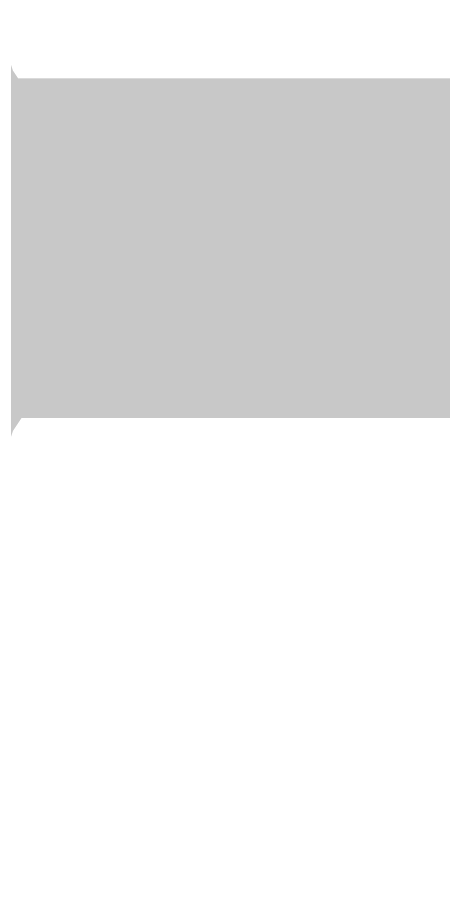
# Model space of a CAD drawing. Header units: inches. Extents: x 0 to 841, y 0 to 594.
# Drawn here: x 83.352 to 84.291, y 558.587 to 560.506 of the extents above; entities that cross this region are included whole.
import ezdxf

# ---------------------------------------------------------------- set-up
doc = ezdxf.new("R2010")
doc.units = ezdxf.units.IN
doc.layers.add('Sheet', color=255, linetype='Continuous')

msp = doc.modelspace()

# ---------------------------------------------------------------- linework, layer by layer
at = {"layer": 'Sheet'}
for points in [[(83.195, 560.3562, 0.2997, 0.2997, 0), (83.2062, 560.3225, 0.2997, 0.2997, 0), (83.2286, 560.2888, 0.2997, 0.2997, 0), (83.2399, 560.2551, 0.2997, 0.2997, 0), (83.2511, 560.2214, 0.2997, 0.2997, 0), (83.2623, 560.1877, 0.2997, 0.2997, 0), (83.2736, 560.154, 0.2997, 0.2997, 0), (83.2736, 560.1091, 0.2997, 0.2997, 0), (83.2848, 560.0754, 0.2997, 0.2997, 0), (83.2848, 560.0305, 0.2997, 0.2997, 0), (83.2848, 559.9968, 0.2997, 0.2997, 0)], [(83.195, 560.3562, 0.2997, 0.2997, 0), (83.2062, 560.3225, 0.2997, 0.2997, 0), (83.2286, 560.2888, 0.2997, 0.2997, 0), (83.2399, 560.2551, 0.2997, 0.2997, 0), (83.2511, 560.2214, 0.2997, 0.2997, 0), (83.2623, 560.1877, 0.2997, 0.2997, 0), (83.2736, 560.154, 0.2997, 0.2997, 0), (83.2736, 560.1091, 0.2997, 0.2997, 0), (83.2848, 560.0754, 0.2997, 0.2997, 0), (83.2848, 560.0305, 0.2997, 0.2997, 0), (83.2848, 559.9968, 0.2997, 0.2997, 0)], [(42.5239, 559.9968, 0.7493, 0.7493, 0), (42.5239, 559.9968, 0.7493, 0.7493, 0), (52.5288, 559.9968, 0.7493, 0.7493, 0), (67.5306, 559.9968, 0.7493, 0.7493, 0), (67.5306, 559.9968, 0.7493, 0.7493, 0), (82.5212, 559.9968, 0.7493, 0.7493, 0), (89.9435, 559.9968, 0.7493, 0.7493, 0), (89.9435, 559.9968, 0.7493, 0.7493, 0), (95.0302, 559.9968, 0.7493, 0.7493, 0), (95.0302, 554.9997, 0.7493, 0.7493, 0), (95.0302, 554.9997, 0.7493, 0.7493, 0)], [(83.2848, 559.9968, 0.2997, 0.2997, 0), (83.2848, 559.9519, 0.2997, 0.2997, 0), (83.2848, 559.9182, 0.2997, 0.2997, 0), (83.2736, 559.8845, 0.2997, 0.2997, 0), (83.2736, 559.8396, 0.2997, 0.2997, 0), (83.2623, 559.8059, 0.2997, 0.2997, 0), (83.2511, 559.7722, 0.2997, 0.2997, 0), (83.2399, 559.7273, 0.2997, 0.2997, 0), (83.2286, 559.6936, 0.2997, 0.2997, 0), (83.2062, 559.6599, 0.2997, 0.2997, 0), (83.195, 559.6262, 0.2997, 0.2997, 0)], [(83.2848, 559.9968, 0.2997, 0.2997, 0), (83.2848, 559.9519, 0.2997, 0.2997, 0), (83.2848, 559.9182, 0.2997, 0.2997, 0), (83.2736, 559.8845, 0.2997, 0.2997, 0), (83.2736, 559.8396, 0.2997, 0.2997, 0), (83.2623, 559.8059, 0.2997, 0.2997, 0), (83.2511, 559.7722, 0.2997, 0.2997, 0), (83.2399, 559.7273, 0.2997, 0.2997, 0), (83.2286, 559.6936, 0.2997, 0.2997, 0), (83.2062, 559.6599, 0.2997, 0.2997, 0), (83.195, 559.6262, 0.2997, 0.2997, 0)], [(83.2848, 559.9968, 0.2997, 0.2997, 0), (83.2848, 559.9968, 0.2997, 0.2997, 0), (83.2848, 559.9968, 0.2997, 0.2997, 0), (83.2848, 559.9968, 0.2997, 0.2997, 0), (83.2848, 559.9968, 0.2997, 0.2997, 0), (83.2848, 559.9968, 0.2997, 0.2997, 0), (83.2848, 559.9968, 0.2997, 0.2997, 0), (83.2848, 559.9968, 0.2997, 0.2997, 0), (83.2848, 559.9968, 0.2997, 0.2997, 0), (83.2848, 559.9968, 0.2997, 0.2997, 0), (83.2848, 559.9968, 0.2997, 0.2997, 0), (83.2848, 559.9968, 0.2997, 0.2997, 0), (83.2848, 559.9968, 0.2997, 0.2997, 0), (83.2848, 559.9968, 0.2997, 0.2997, 0), (83.2848, 559.9968, 0.2997, 0.2997, 0), (83.2848, 559.9968, 0.2997, 0.2997, 0), (83.2848, 559.9968, 0.2997, 0.2997, 0), (83.2848, 559.9968, 0.2997, 0.2997, 0), (83.2848, 559.9968, 0.2997, 0.2997, 0), (83.2848, 559.9968, 0.2997, 0.2997, 0), (83.2848, 559.9968, 0.2997, 0.2997, 0), (83.2848, 559.9968, 0.2997, 0.2997, 0), (83.2848, 559.9968, 0.2997, 0.2997, 0), (83.2848, 559.9968, 0.2997, 0.2997, 0), (83.2848, 559.9968, 0.2997, 0.2997, 0), (83.2848, 559.9968, 0.2997, 0.2997, 0), (83.2848, 559.9968, 0.2997, 0.2997, 0), (83.2848, 559.9968, 0.2997, 0.2997, 0), (83.2848, 559.9968, 0.2997, 0.2997, 0), (83.2848, 559.9968, 0.2997, 0.2997, 0), (83.2848, 559.9968, 0.2997, 0.2997, 0), (83.2848, 559.9968, 0.2997, 0.2997, 0), (83.2848, 559.9968, 0.2997, 0.2997, 0)], [(83.2848, 559.9968, 0.2997, 0.2997, 0), (83.2848, 559.9968, 0.2997, 0.2997, 0)], [(83.2848, 559.9968, 0.2997, 0.2997, 0), (83.2848, 559.9968, 0.2997, 0.2997, 0), (83.2848, 559.9968, 0.2997, 0.2997, 0), (83.2848, 559.9968, 0.2997, 0.2997, 0), (83.2848, 559.9968, 0.2997, 0.2997, 0), (83.2848, 559.9968, 0.2997, 0.2997, 0), (83.2848, 559.9968, 0.2997, 0.2997, 0), (83.2848, 559.9968, 0.2997, 0.2997, 0), (83.2848, 559.9968, 0.2997, 0.2997, 0), (83.2848, 559.9968, 0.2997, 0.2997, 0), (83.2848, 559.9968, 0.2997, 0.2997, 0), (83.2848, 559.9968, 0.2997, 0.2997, 0), (83.2848, 559.9968, 0.2997, 0.2997, 0), (83.2848, 559.9968, 0.2997, 0.2997, 0), (83.2848, 559.9968, 0.2997, 0.2997, 0), (83.2848, 559.9968, 0.2997, 0.2997, 0), (83.2848, 559.9968, 0.2997, 0.2997, 0), (83.2848, 559.9968, 0.2997, 0.2997, 0), (83.2848, 559.9968, 0.2997, 0.2997, 0), (83.2848, 559.9968, 0.2997, 0.2997, 0), (83.2848, 559.9968, 0.2997, 0.2997, 0), (83.2848, 559.9968, 0.2997, 0.2997, 0), (83.2848, 559.9968, 0.2997, 0.2997, 0), (83.2848, 559.9968, 0.2997, 0.2997, 0), (83.2848, 559.9968, 0.2997, 0.2997, 0), (83.2848, 559.9968, 0.2997, 0.2997, 0), (83.2848, 559.9968, 0.2997, 0.2997, 0), (83.2848, 559.9968, 0.2997, 0.2997, 0), (83.2848, 559.9968, 0.2997, 0.2997, 0), (83.2848, 559.9968, 0.2997, 0.2997, 0), (83.2848, 559.9968, 0.2997, 0.2997, 0), (83.2848, 559.9968, 0.2997, 0.2997, 0), (83.2848, 559.9968, 0.2997, 0.2997, 0)], [(83.2848, 559.9968, 0.2997, 0.2997, 0), (83.2848, 559.9968, 0.2997, 0.2997, 0)]]:
    msp.add_lwpolyline(points, format="xyseb", dxfattribs=at)

doc.saveas('drawing.dxf')
